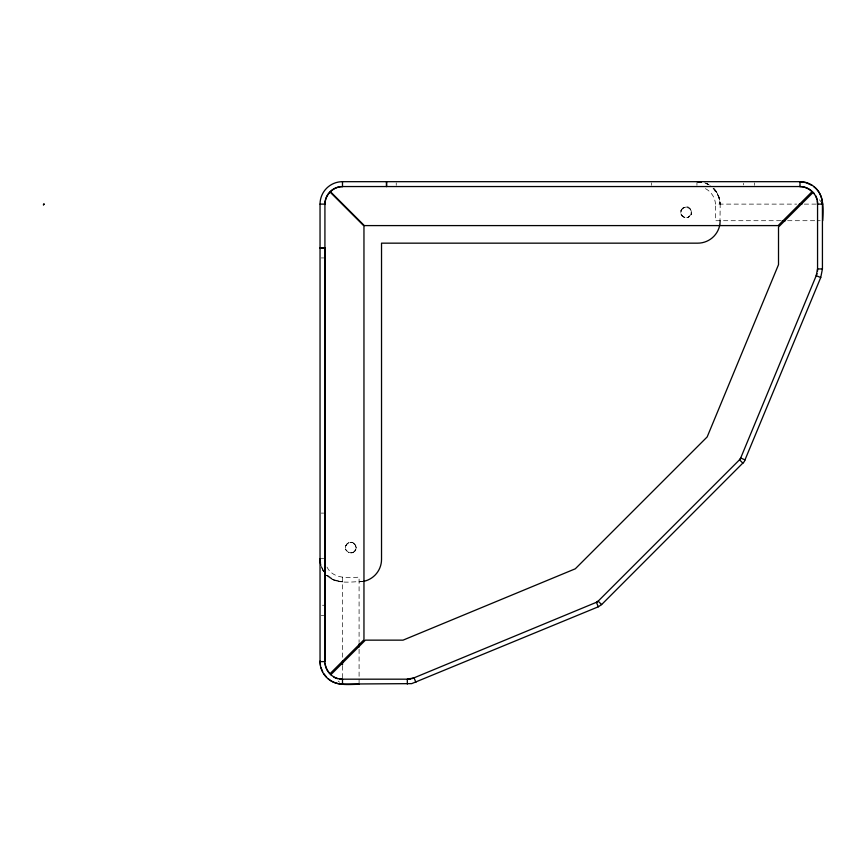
<?xml version="1.0" encoding="UTF-8"?>
<svg xmlns="http://www.w3.org/2000/svg" width="866" height="866" viewBox="0 0 866 866"><rect width="100%" height="100%" fill="white"/><g stroke="black" fill="none" stroke-linecap="round" stroke-linejoin="round"><path stroke-width="0.65" stroke-dasharray="4.33 3.25" d="M719.971 222.898L720.187 204.116L719.094 197.177M680.665 212.419L681.196 210.081L681.066 214.465L683.978 217.377L687.225 217.647L689.379 216.608C686.024 219.315 680.644 216.716 680.665 212.419A5.369 5.369 0 0 1 686.034 207.05C692.8 204.657 691.436 223.222 690.862 210.081M681.066 210.362L683.978 207.45L686.034 207.05L689.823 208.619L690.992 210.362M690.992 214.465L688.08 217.377L686.034 217.777L682.235 216.208L681.066 214.465M353.111 552.497L348.457 552.497L352.841 552.616L354.984 551.003L356.153 547.658L354.984 544.313M348.727 542.701C345.512 543.956 344.376 548.362 346.595 551.003C343.207 546.955 347.991 540.492 352.841 542.701C349.886 540.871 343.499 545.071 345.826 549.715L348.727 552.616M352.841 552.616L354.584 551.458L356.153 547.658L355.742 545.602L352.841 542.701M682.679 208.219L686.034 207.05A5.369 5.369 0 0 1 691.393 212.419M363.46 581.389C351.369 581.638 336.181 584.994 326.623 575.24A22.451 22.451 0 0 0 342.492 581.822L333.897 579.776L326.623 574.688M705.433 188.626C711.181 191.581 715.132 197.665 715.478 204.116L796.688 204.116M804.298 204.116L816.335 204.116M780.883 220.711L715.478 220.711L715.478 204.116M787.627 220.711L820.178 220.711M321.264 257.938L323.7 257.938M321.264 513.105L323.7 513.105M321.264 558.581L323.7 558.581M327.002 567.068C332.696 578.899 348.208 578.142 359.087 577.102L359.087 642.518M321.264 615.618L323.7 615.618M322.488 605.247L324.923 605.258M342.492 581.822L333.897 580.112L326.623 575.24M705.638 183.376L707.652 184.317M709.243 184.934L706.331 183.376L710.217 185.454M338.162 681.066L339.569 682.202M713.064 188.247L718.152 195.532L720.187 204.116A22.451 22.451 0 0 0 713.616 188.247L717.741 193.93M713.616 188.247L716.409 191.646L719.754 199.743L720.187 204.116M819.431 199.797L821.141 201.897M323.83 571.203L321.751 567.262M322.488 569.557L323.83 571.841L321.438 566.061M754.394 182.888L754.394 185.335M743.613 183.3L743.613 184.923M696.946 182.888L696.946 185.335M651.481 182.888L651.481 185.335M396.238 182.888L396.238 185.335M359.087 649.262L359.087 684.324M342.492 577.102L342.492 658.322M342.492 665.932L342.492 679.28M350.784 542.289A5.369 5.369 0 0 1 356.153 547.658A5.369 5.369 0 0 1 350.784 553.028M323.668 571.592A22.451 22.451 0 0 1 321.535 567.414M704.675 182.769A22.451 22.451 0 0 1 709.968 185.292M720.187 220.711L719.917 224.218A22.451 22.451 0 0 0 720.187 220.711M362.594 581.541L359.087 581.822A22.451 22.451 0 0 0 362.594 581.541"/><path stroke-width="1.3" d="M342.492 684.064A22.451 22.451 0 0 1 320.041 661.613L320.041 204.116A22.451 22.451 0 0 1 342.492 181.676L799.989 181.676A22.451 22.451 0 0 1 822.429 204.116L822.429 268.947L820.73 277.542L744.24 461.686L601.61 604.587L598.287 606.806L411.696 683.631L342.492 684.064L342.492 679.182A17.569 17.569 0 0 1 324.923 661.613L324.923 248.293L320.041 248.293M44.069 204.224L43.332 204.852L44.047 204.095M817.039 273.688L740.268 459.034L597.41 601.892L412.054 678.663M330.78 674.755L365.387 640.147L403.047 640.147L575.295 568.8L707.176 436.919L778.512 264.671L778.512 227.022L813.12 192.414A15.123 15.123 0 0 1 814.43 193.897M320.041 204.116L324.923 204.116A17.569 17.569 0 0 1 342.492 186.547L799.989 186.547A17.569 17.569 0 0 1 817.558 204.116L822.429 204.116M799.307 204.116L801.927 204.116M782.236 220.711L785.386 220.711M320.041 247.828L324.923 247.828M320.041 248.033L324.923 248.033M822.429 268.947L817.558 268.947L816.216 275.669L820.73 277.542M320.041 661.613L324.923 661.613M410.809 679.182L341.485 679.182A15.123 15.123 0 0 1 339.504 679.052M359.087 684.324C348.846 684.27 336.614 686.316 328.246 678.727M799.459 181.676L806.051 182.639L812.092 185.454M696.946 181.676L701.373 182.098M745.182 459.911L740.679 458.049L739.51 459.792L742.963 463.234M813.899 186.764C824.356 194.59 823.393 209.226 822.7 220.711M601.61 604.587L598.157 601.134L596.414 602.303L598.287 606.806M326.623 677.201L323.83 673.716M821.661 202.644L822.7 204.116M43.733 204.733L43.82 204.095M322.693 671.8L321.015 667.675M415.907 682.354L414.045 677.851L407.323 679.182L407.323 684.064M320.474 562.997L320.041 558.581M320.474 665.51L320.041 661.094M817.558 271.112L817.558 203.109A15.123 15.123 0 0 0 817.428 201.129M799.989 181.676L799.989 186.547M386.669 181.676L386.669 186.547M386.409 181.676L386.409 186.547M359.087 643.86L359.087 647.01M342.492 181.676L342.492 186.547M342.492 660.942L342.492 664.872M324.923 204.116L324.923 661.245M815.523 195.543A15.123 15.123 0 0 1 817.039 199.191M337.567 678.663A15.123 15.123 0 0 1 333.919 677.158M320.81 565.184A22.451 22.451 0 0 1 320.041 559.371M363.752 581.324A22.451 22.451 0 0 0 381.527 559.371L381.527 243.162L697.736 243.162A22.451 22.451 0 0 0 719.917 224.218M697.736 181.676A22.451 22.451 0 0 1 701.254 181.947M342.86 186.547A17.569 17.569 0 0 0 330.444 191.7L364.337 225.593L778.144 225.593L812.037 191.7A17.569 17.569 0 0 0 799.61 186.547M324.923 204.495A17.569 17.569 0 0 1 330.065 192.068L363.958 225.961L363.958 639.768L330.065 673.661A17.569 17.569 0 0 1 325.075 663.54"/></g></svg>
